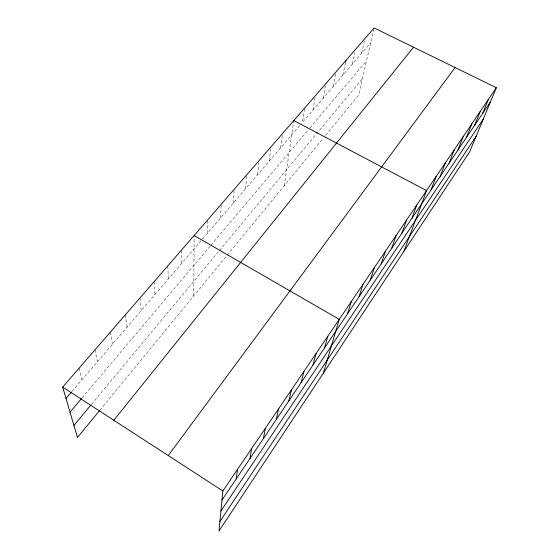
<?xml version="1.0" encoding="UTF-8"?>
<svg xmlns="http://www.w3.org/2000/svg" width="559" height="559" viewBox="0 0 559 559"><rect width="100%" height="100%" fill="white"/><g stroke="black" fill="none" stroke-linecap="round" stroke-linejoin="round"><path stroke-width="0.42" stroke-dasharray="2.79 2.1" d="M193.749 295.893L194.106 235.528M207.473 233.257L207.864 219.666M220.539 218.003L221.217 204.266M233.236 203.183L234.13 190.179M245.576 188.774L246.715 175.603M257.58 174.764L258.95 161.488M269.256 161.125L270.947 146.926M280.625 147.856L282.421 134.412M284.231 185.707L293.803 120.569M304.641 108.767L302.468 122.351L370.729 42.659M312.97 110.088L315.318 96.448M323.207 98.139L325.715 84.451M333.192 86.484L335.854 72.705M342.919 75.123L345.574 62.119M352.415 64.04L354.846 52.637M361.68 53.217L364.768 39.347M373.936 28.768L358.612 95.121L324.234 136.99M99.865 410.229L226.681 255.784M227.22 255.135L323.151 138.304M91.536 404.255L218.897 251.145M219.442 250.488L362.428 78.609M82.117 397.847L210.317 245.925M210.869 245.275L308.295 129.821M309.917 127.892L366.543 60.791M72.048 391.37L201.869 239.797M202.435 239.147L301.336 123.679M79.085 368.157L81.949 379.813M95.002 349.808L97.42 361.75M110.437 332.011L112.436 344.218M125.419 314.738L127.019 327.197M139.96 297.968L141.182 310.657M154.081 281.687L154.948 294.579M167.798 265.86L168.336 278.955M181.137 250.488L181.361 263.75"/><path stroke-width="0.84" d="M496.329 87.714L222.859 490.984L218.967 531.05L469.672 151.803L496.329 87.714L374.125 27.95L62.671 387.094L77.47 437.494L99.327 410.879M236.219 478.923L237.477 469.427M250.013 458.464L251.627 448.57M263.38 438.633L265.322 428.362M345.574 62.119L345.902 60.491M276.342 419.404L278.599 408.79M288.926 400.747L291.47 389.812M301.133 382.635L303.956 371.4M312.991 365.048L316.066 353.54M324.506 347.964L327.826 336.204M323.368 373.119L339.243 319.364L194.106 235.528M347.565 313.76L351.338 301.525M359.081 296.682L363.07 284.224M370.261 280.101L374.446 267.447M381.112 264.002L385.486 251.166M391.656 248.364L396.205 235.36M401.9 233.166L406.617 220.008M411.864 218.387L416.734 205.09M403.912 251.277L426.566 190.591L293.803 120.569M430.982 190.025L436.125 176.49M440.164 176.413L445.432 162.774M449.101 163.158L454.481 149.428M457.807 150.245L463.292 136.431M466.29 137.668L471.88 123.777M474.556 125.398L480.237 111.444M482.62 113.442L488.384 99.425M219.897 521.498L476.212 136.082M220.917 510.975L483.276 119.095M221.979 500.039L490.481 101.78M168.259 455.571L455.075 67.541M113.819 420.263L413.534 47.222M73.928 425.42L90.977 404.926M70.036 412.172L81.565 398.497M65.997 398.427L71.496 392.013M62.671 387.094L222.859 490.984"/></g></svg>
